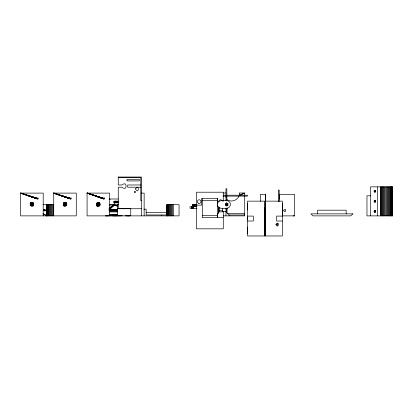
<?xml version="1.0" encoding="UTF-8"?>
<svg xmlns="http://www.w3.org/2000/svg" width="413" height="413" viewBox="0 0 413 413"><rect width="100%" height="100%" fill="white"/><g stroke="black" fill="none" stroke-linecap="round" stroke-linejoin="round"><path stroke-width="0.62" d="M141.468 215.875L141.468 177.032L118.252 177.032L118.247 177.704L140.797 177.704L140.797 200.697L141.468 200.697M264.733 235.968L264.733 201.141L247.547 201.141L247.547 235.968L264.733 235.968L264.733 207.837M282.394 207.703L282.394 235.968L265.203 235.968L265.203 201.141L282.394 201.141L282.394 216.097L276.586 216.097L276.586 221.012L282.394 221.012M247.547 229.865L247.547 230.831M374.297 191.322C375.19 189.04 376.197 193.336 374.276 191.493C374.085 190.589 375.247 190.512 374.963 191.493C374.632 192.892 373.543 190.403 375.324 191.322M374.72 200.718C375.722 202.881 373.187 201.27 374.927 200.697C377.074 202.54 372.815 202.308 374.751 200.16L374.927 200.697L375.097 200.155L375.097 200.718M374.297 211.41C375.19 209.133 376.197 213.428 374.276 211.585C374.085 210.676 375.247 210.599 374.963 211.585C374.632 212.979 373.543 210.496 375.324 211.41M117.215 210.589L109.171 210.109L117.24 210.553L109.218 210.026L117.266 210.506L109.249 209.933L109.249 209.556L114.298 204.734L117.555 206.242L114.298 204.734L109.135 208.384M113.942 202.148L115.387 202.231C117.731 200.403 115.872 203.919 115.242 201.658M116.481 201.658L116.414 202.205L116.414 201.683M116.337 201.787L116.414 201.291M115.186 202.148C114.855 201.627 116.616 201.503 116.254 202.251L116.337 201.709M118.51 202.277L116.063 202.277L116.254 201.725M115.759 201.735L115.862 201.208L115.862 202.287L115.965 201.761M115.862 201.766L115.759 202.282L115.759 201.214M43.2 215.875L43.2 193.103L20.65 193.103L37.191 198.292C38.011 200.857 39.183 196.48 37.191 198.292L20.65 193.103L20.65 215.875L76.281 215.875L76.281 193.103L53.731 193.103L53.731 215.875M70.277 198.292L53.731 193.103L70.447 198.937L53.731 193.103L70.277 198.292C71.098 200.857 72.265 196.48 70.277 198.292L61.991 195.788M166.775 215.875L166.775 204.714L179.056 204.714L179.056 215.875L87.081 215.875L87.081 193.103L103.627 198.292C104.448 200.857 105.614 196.48 103.627 198.292L95.341 195.788M115.862 201.73L115.965 201.214L115.965 202.282M33.102 202.69C30.469 201.492 29.008 205.896 31.925 206.056C34.821 205.901 33.391 201.498 30.753 202.68M66.188 202.69C63.556 201.492 62.089 205.896 65.006 206.056C67.902 205.901 66.472 201.498 63.834 202.68M99.538 202.69C96.905 201.492 95.439 205.896 98.356 206.056C101.252 205.901 99.822 201.498 97.184 202.68M43.948 209.943L44.181 210.878L44.465 210.145L44.036 209.794L45.053 209.804L44.036 209.794M238.962 196.072C237.16 200.832 230.583 202.597 226.644 199.371M115.108 201.936L113.926 201.936M117.302 210.336L109.275 209.747L114.298 204.734L109.213 208.348M109.269 209.649L114.298 204.734L109.295 208.322M109.218 209.463L114.298 204.734L109.378 208.307M109.171 209.381L114.298 204.734L109.46 208.302M109.115 209.298L114.298 204.734L109.073 208.663M30.743 203.196L31.089 202.928M63.824 203.196L64.17 202.928M97.174 203.196L97.52 202.928M33.107 205.566L32.761 205.829M66.194 205.566L65.843 205.829M99.543 205.566L99.192 205.829M109.047 209.231L114.298 204.734L109.208 208.648M109.455 208.761L114.298 204.734L109.295 208.673M109.378 208.715L114.298 204.734M240.005 195.509L244.708 192.995L244.708 215.875L223.345 215.875M116.208 201.947L115.516 201.947M44.919 210.32L43.892 210.372L44.934 210.491M44.924 210.171L43.892 210.217L44.919 210.269M44.945 210.537L43.928 210.584L44.971 210.625M97.076 206.077L98.139 206.041M108.609 215.798L105.594 215.875L113.43 215.736M120.663 215.798L111.618 215.767M113.219 214.925L109.424 214.899M113.43 215.519L109.208 215.509M122.47 215.792L114.633 215.798M140.797 184.978L127.689 184.978L127.689 187.208L140.797 187.208M374.395 190.847L375.422 190.847M374.343 190.987L375.371 190.987M374.307 191.147L375.34 191.147M374.307 191.493L375.34 191.493M374.343 191.653L375.371 191.653M374.395 191.792L375.422 191.792M223.392 192.995L225.957 192.995M103.627 198.292L87.081 193.103L103.797 198.937L87.081 193.103L109.631 193.103L109.631 215.875M141.169 193.103L144.142 193.103L144.142 215.875M223.128 195.225L247.495 195.225L247.495 196.118L223.128 196.118M370.838 195.783L366.966 195.783L366.966 215.875L392.35 215.875L392.329 186.857L370.461 186.857L370.461 215.875M225.957 197.682L226.845 197.682M109.399 198.994L118.283 198.994M279.203 199.02L279.647 199.02L279.647 194.332L294.577 194.332L294.577 215.875L293.189 215.875M202.293 200.697L217.47 200.697M374.395 200.894L375.422 200.894M374.343 201.033L375.371 201.033M118.562 201.183L114.298 201.183L114.298 205.215M374.307 201.193L375.34 201.193M374.297 201.363L375.324 201.363M374.307 201.539L375.34 201.539M374.343 201.699L375.371 201.699M113.921 201.74L118.51 201.74M113.942 201.869L115.31 201.812L115.387 201.265L115.387 202.231M116.414 201.812L118.206 201.869M374.395 201.838L375.422 201.838M115.351 201.926L116.373 201.926M116.616 201.936L118.526 201.936M113.921 202.009L115.088 202.045L115.088 201.523M116.636 202.045L118.521 201.972M113.926 202.081L115.139 202.117L115.108 201.559M118.526 202.081L116.585 202.117L116.636 201.523M118.206 202.148L116.337 202.231L116.337 201.265M113.921 202.277L115.661 202.277L115.661 201.219M30.758 202.649L33.112 202.649M63.839 202.649L66.194 202.649M97.189 202.649L99.543 202.649M114.298 202.835L118.562 202.835M30.17 203.057L33.701 203.057M63.251 203.057L66.782 203.057M96.601 203.057L99.543 203.057M30.17 203.485L33.701 203.485M63.251 203.485L66.782 203.485M96.601 203.485L100.132 203.485M30.17 203.929L33.701 203.929M63.251 203.929L66.782 203.929M96.601 203.929L100.132 203.929M30.17 204.378L33.701 204.378M63.251 204.378L66.782 204.378M96.601 204.378L100.132 204.378M197.001 204.492L192.634 204.492L192.701 208.286M43.019 204.714L53.902 204.714M109.326 204.734L118.562 204.734M30.17 204.833L33.701 204.833M63.251 204.833L66.782 204.833M96.601 204.833L100.132 204.833M118.252 204.838L117.354 204.838L117.354 215.875M109.326 205.024L114.298 205.024M196.49 205.163L201.621 205.163L201.621 198.462L217.651 198.462L217.651 202.706M30.17 205.276L33.701 205.276M63.251 205.276L66.782 205.276M96.601 205.276L100.132 205.276M30.17 205.705L33.112 205.705M63.251 205.705L66.194 205.705M96.601 205.705L99.543 205.705M31.347 206.108L33.112 206.108M64.428 206.108L65.605 206.108M97.189 206.108L99.543 206.108M196.97 206.722L190.016 206.722L190.016 208.286L197.001 208.286M264.315 207.837L265.6 207.837M118.252 208.508L130.751 208.508L130.751 215.875M117.354 208.735L141.468 208.735M143.796 209.179L146.156 209.179L146.156 214.982L167.239 214.982M44.94 210.072L43.912 210.072L44.929 210.119M219.257 210.744L222.607 210.744M44.036 210.795L45.063 210.795M374.395 210.94L375.422 210.94M374.343 211.074L375.371 211.074M109.424 211.208L117.648 211.208M374.307 211.239L375.34 211.239M225.957 211.399L222.607 211.399L222.607 208.064M374.307 211.585L375.34 211.585M374.343 211.745L375.371 211.745M218.544 211.859L223.278 211.859M109.424 211.91L117.648 211.91M374.395 211.884L375.422 211.884M146.156 212.53L167.203 212.53M217.651 213.418L218.544 213.418L218.544 209.045M227.088 213.645L244.708 213.645M117.354 214.538L113.116 214.538L113.152 215.875M109.424 214.832L113.219 214.832M226.845 208.808L226.845 212.752L226.706 208.963L226.845 212.752L229.081 214.982L244.708 214.982M109.399 215.447L113.208 215.447M202.293 215.431L217.47 215.431M264.315 215.875L265.6 215.875M282.342 215.875L294.577 215.875M247.547 216.097L253.35 216.097L253.35 221.012L247.547 221.012M223.278 217.661L217.651 217.661L217.651 213.237M124.881 215.792L129.703 215.875L126.688 215.798M44.005 209.835L45.012 209.866M117.318 210.072L109.275 209.747L117.524 210.052M109.275 209.747L117.277 210.057M109.424 210.444L117.648 210.764L109.512 210.403M109.517 210.403L117.7 210.738M109.073 199.2L110.235 199.273M109.249 209.933L117.302 210.356M109.269 209.84L117.555 210.413M63.163 205.746L64.17 205.829L63.556 205.215M96.58 205.777L97.716 205.927M96.647 205.803L97.922 205.999M63.297 205.803L64.573 205.999M28.936 195.912L37.191 198.638L20.65 193.103L37.366 198.937L20.65 193.103L37.191 198.292M95.346 195.829L103.606 198.55L87.081 193.103L103.74 198.87L95.439 196.02M61.996 195.829L70.256 198.55L53.731 193.103L70.391 198.87L62.089 196.02M28.915 195.829L37.175 198.55L28.91 195.788M95.367 195.912L103.627 198.638L87.081 193.103L103.694 198.798L95.413 195.989M62.017 195.912L70.277 198.638L53.731 193.103L70.344 198.798L62.064 195.989M95.388 195.953L103.653 198.72L87.081 193.103M62.038 195.953L70.303 198.72L53.731 193.103M20.65 193.103L37.309 198.87L29.008 196.02M43.184 213.686L46.808 215.875L46.85 204.714M42.957 213.542L46.808 215.875M99.192 202.928L99.378 203.051M97.52 205.829L96.905 205.215M65.843 202.928L66.028 203.051M32.761 202.928L32.942 203.051M31.089 205.829L30.474 205.215M115.661 202.277L115.47 201.245M226.52 203.908L226.567 205.173M392.257 186.857L392.257 215.875M392.2 186.857L392.2 215.875M392.051 186.857L392.051 215.875M391.741 186.857L391.741 215.875M391.328 186.857L391.328 215.875M390.822 186.857L390.822 215.875M390.228 186.857L390.228 215.875M389.557 186.857L389.557 215.875M388.824 186.857L388.824 215.875M388.039 186.857L388.039 215.875M387.213 186.857L387.213 215.875M386.367 186.857L386.367 215.875M385.505 186.857L385.505 215.875M384.653 186.857L384.653 215.875M383.822 186.857L383.822 215.875M383.021 186.857L383.021 215.875M382.268 186.857L382.268 215.875M381.576 186.857L381.576 215.875M380.956 186.857L380.956 215.875M380.585 186.857L380.585 215.875M377.503 186.857L377.503 215.875M346.161 213.867L346.161 210.181L317.587 210.181L317.587 213.867M282.394 203.537L282.394 207.243M279.203 201.518L279.203 190.094L278.31 190.094L278.31 201.58M265.585 201.348L265.585 194.332L260.448 194.332L260.448 201.43M265.518 194.332L265.538 201.394M265.456 194.332L265.456 201.394M265.358 194.332L265.358 201.394M265.203 202.546L265.203 207.243M265.203 207.393L265.203 235.968M247.547 203.537L247.547 210.005M247.547 217.217L247.547 219.448M247.547 227.104L247.547 233.572M229.081 214.982L229.081 215.875M227.295 208.064L227.295 209.179M226.845 200.821L226.845 188.751L225.957 188.751L225.957 200.821M226.845 203.279L226.845 205.215M225.957 203.955L225.957 205.209M225.957 208.064L225.957 215.875M223.278 201.203L223.278 192.21L196.49 192.21L196.49 228.823L223.278 228.823L223.278 211.348M219.257 207.367L219.257 211.399M218.813 207.274L218.813 211.399M218.363 206.789L218.363 212.974M217.47 198.462L217.47 203.898M217.47 205.178L217.47 217.661L202.293 217.661L202.293 198.462M196.067 204.492L196.067 206.722M195.323 204.492L195.323 206.722M194.647 204.492L194.647 206.722M194.053 204.492L194.053 206.722M193.552 204.492L193.552 206.722M193.444 206.722L193.465 208.286M193.356 206.722L193.356 208.286M193.289 206.722L193.289 208.286M193.155 204.492L193.212 208.286M193.124 206.722L193.124 208.286M193.026 206.722L193.026 208.286M192.923 206.722L192.923 208.286M192.866 204.492L192.814 208.286M192.582 206.722L192.582 208.286M192.463 206.722L192.463 208.286M192.35 206.722L192.35 208.286M192.241 206.722L192.241 208.286M192.133 206.722L192.133 208.286M192.04 206.722L192.04 208.286M191.952 206.722L191.952 208.286M191.875 206.722L191.875 208.286M191.808 206.722L191.808 208.286M191.72 206.722L191.72 208.286M173.475 204.714L173.475 215.875M172.598 204.714L172.598 215.875M171.741 204.714L171.741 215.875M170.91 204.714L170.91 215.875M170.125 204.714L170.125 215.875M169.397 204.714L169.397 215.875M168.736 204.714L168.736 215.875M168.158 204.714L168.158 215.875M167.673 204.714L167.673 215.875M167.286 204.714L167.286 215.875M167.007 204.714L167.007 215.875M166.831 204.714L166.831 215.875M161.664 214.982L161.664 215.875M118.252 177.032L118.252 184.978L122.119 184.978C127.359 180.053 127.364 192.128 122.119 187.208L118.247 187.208L118.252 208.735M116.802 214.538L116.802 215.875M116.254 201.245L116.254 202.251M116.259 214.538L116.259 215.875M116.161 201.229L116.161 202.267M116.063 201.219L116.063 202.277M115.733 214.538L115.733 215.875M115.563 201.229L115.563 202.267M115.31 202.205L115.186 201.627M115.237 214.538L115.237 215.875M114.773 214.538L114.773 215.875M114.36 214.538L114.36 215.875M113.993 214.538L113.993 215.875M113.683 214.538L113.683 215.875M113.436 214.538L113.436 215.875M113.26 214.538L113.26 215.875M53.514 204.714L53.514 215.875M52.642 204.714L52.642 215.875M51.775 204.714L51.775 215.875M50.938 204.714L50.938 215.875M50.149 204.714L50.149 215.875M49.405 204.714L49.405 215.875M48.734 204.714L48.734 215.875M48.14 204.714L48.14 215.875M47.64 204.714L47.64 215.875M47.232 204.714L47.232 215.875M46.932 204.714L46.932 215.875M46.7 204.714L46.741 215.875M46.664 204.714L46.664 215.875M218.766 201.59A1.833 1.833 0 0 1 222.364 201.116M126.848 180.058L127.524 180.935L138.685 180.935C139.816 181.116 139.816 179.201 138.685 179.381L127.622 179.376L126.848 180.058M275.93 224.342C278.501 229.891 279.849 219.644 275.93 224.342M135.547 191.988C133.848 194.631 133.853 189.345 135.547 191.988M135.464 188.886C138.438 195.308 139.997 183.455 135.464 188.886M217.321 203.976C216.975 206.159 218.869 208.322 221.084 208.266C224.042 208.467 229.814 209.293 230.428 204.967C230.774 202.778 228.879 200.62 226.665 200.677C223.701 200.475 217.935 199.649 217.321 203.976M225.777 204.352C227.491 208.054 228.394 201.224 225.777 204.352M225.89 204.368C227.227 207.212 227.919 201.972 225.89 204.368M239.571 192.995L239.297 195.075L244.708 192.995L239.571 192.995M276.483 224.414C277.825 227.253 278.507 222.013 276.483 224.414M116.538 201.627L116.481 202.179L116.538 201.627M283.705 210.227C285.228 215.075 287.448 206.789 283.705 210.227M374.064 191.09C375.278 194.967 377.054 188.338 374.064 191.09M374.013 201.121C375.298 205.215 377.172 198.219 374.013 201.121M374.013 211.167C375.298 215.261 377.172 208.266 374.013 211.167M352.857 213.867L350.714 215.875L313.033 215.875L310.891 213.867L352.857 213.867M226.665 202.907L225.312 203.692L225.312 205.251L226.665 206.035L228.017 205.251L228.017 203.692L226.665 202.907M44.986 210.666L43.974 210.707L45.002 210.707M117.793 210.676L109.047 210.263L117.757 210.702M198.25 203.175A1.833 1.833 0 0 0 200.997 201.59A1.833 1.833 0 0 0 198.25 200.006A1.833 1.833 0 0 0 198.25 203.175"/></g></svg>
